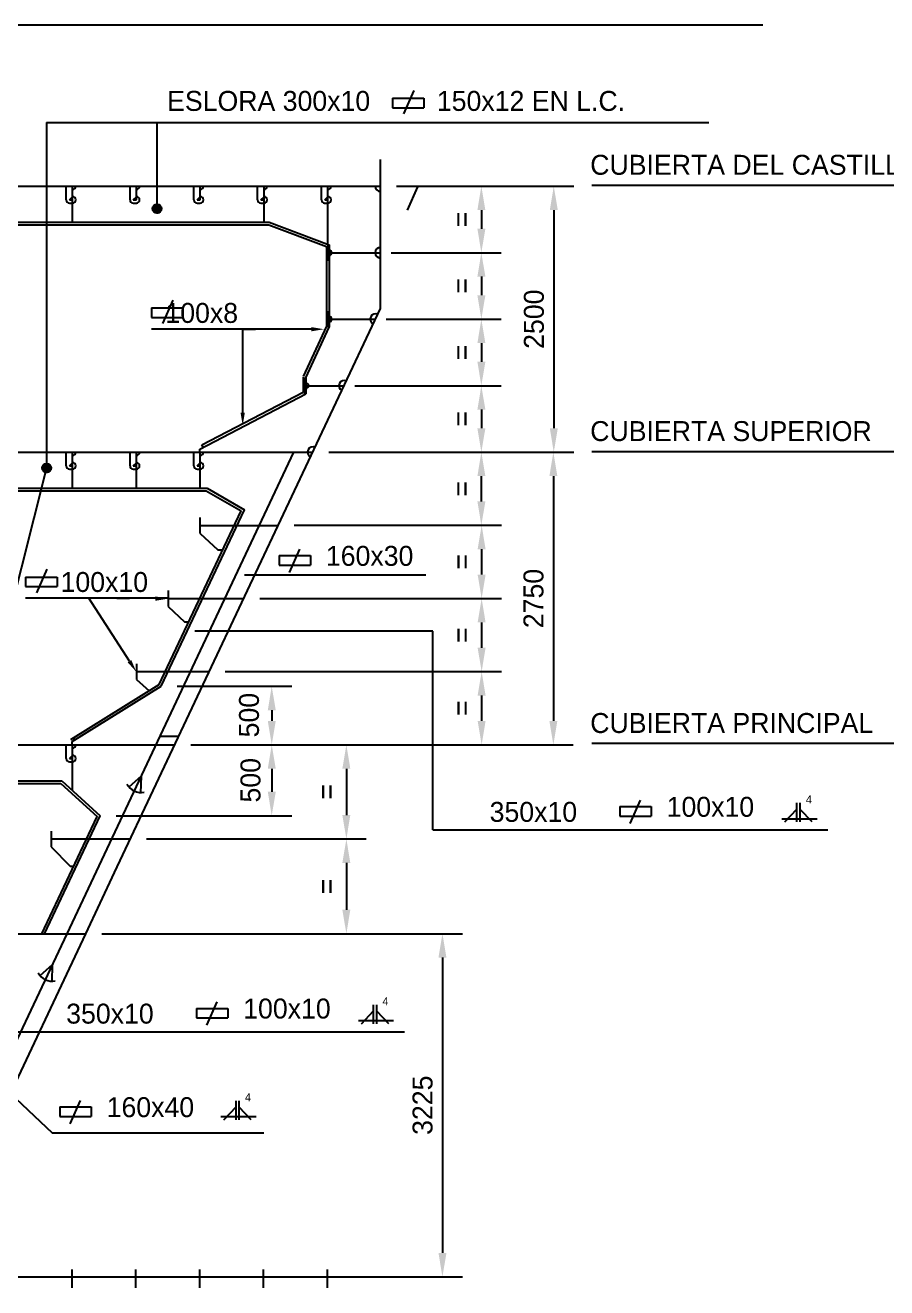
# Model space of a CAD drawing. Extents: x 14736 to 103911, y 8343 to 39843.
# Drawn here: x 76071 to 84172, y 19316 to 31181 of the extents above; entities that cross this region are included whole.
import ezdxf
from ezdxf.enums import TextEntityAlignment as Align

# ---------------------------------------------------------------- set-up
doc = ezdxf.new("R2010")
doc.units = 0
doc.header["$LTSCALE"] = 20
doc.header["$MEASUREMENT"] = 0
doc.layers.get('0').update_dxf_attribs({"linetype": 'CONTINUOUS'})
doc.layers.get('DEFPOINTS').update_dxf_attribs({"linetype": 'CONTINUOUS'})
doc.layers.add('BORDE', color=7, linetype='CONTINUOUS')
doc.layers.add('TRAZAS', color=7, linetype='CONTINUOUS')
doc.styles.get("Standard").update_dxf_attribs({"font": 'Gothic.TTF'})
doc.dimstyles.new('CN', dxfattribs={"dimscale": 75, "dimtxt": 2.5, "dimasz": 3, "dimexe": 2.5, "dimexo": 2, "dimgap": 0.018, "dimtad": 1, "dimdec": 4, "dimlfac": 75, "dimzin": 12, "dimdsep": 46, "dimtxsty": 'Standard', "dimcen": 0.018, "dimclrd": 1, "dimclre": 1, "dimclrt": 3, "dimadec": 0, "dimazin": 0, "dimtfac": 0.2, "dimtdec": 4, "dimtmove": 2, "dimatfit": 3, "dimfxl": 0, "dimtolj": 1, "dimtzin": 12, "dimarcsym": 0})

# ---------------------------------------------------------------- blocks, each defined once
blk = doc.blocks.new('*D3')
at = {"color": 1, "linetype": 'ByBlock'}
for p, q in [((79562, 29668), (81229, 29668)), ((81041, 29443), (81041, 27393)), ((78925, 27168), (81229, 27168))]:
    blk.add_line(p, q, dxfattribs=at)
for points in [[(81004, 29443), (81079, 29443), (81041, 29668)], [(81004, 27393), (81079, 27393), (81041, 27168)]]:
    blk.add_solid(points, dxfattribs=at)
at = {"layer": 'DEFPOINTS', "color": 0, "linetype": 'ByBlock'}
for p in [(79412, 29668), (78775, 27168), (81041, 27168)]:
    blk.add_point(p, dxfattribs=at)
at = {"color": 3, "linetype": 'ByBlock'}
blk.add_text('2500', height=187.5, rotation=90, dxfattribs=at).set_placement((80854, 28418), align=Align.MIDDLE_CENTER)
blk = doc.blocks.new('*D4')
at = {"color": 1, "linetype": 'ByBlock'}
for p, q in [((79562, 29668), (80548, 29668)), ((80360, 29443), (80360, 29268)), ((79512, 29043), (80548, 29043))]:
    blk.add_line(p, q, dxfattribs=at)
for points in [[(80323, 29443), (80398, 29443), (80360, 29668)], [(80323, 29268), (80398, 29268), (80360, 29043)]]:
    blk.add_solid(points, dxfattribs=at)
at = {"layer": 'DEFPOINTS', "color": 0, "linetype": 'ByBlock'}
for p in [(79412, 29668), (79362, 29043), (80360, 29043)]:
    blk.add_point(p, dxfattribs=at)
at = {"color": 3, "linetype": 'ByBlock'}
blk.add_text('=', height=188, rotation=90, dxfattribs=at).set_placement((80173, 29356), align=Align.MIDDLE_CENTER)
blk = doc.blocks.new('*D5')
at = {"color": 1, "linetype": 'ByBlock'}
for p, q in [((79562, 29043), (80548, 29043)), ((80360, 28818), (80360, 28643)), ((79515, 28418), (80548, 28418))]:
    blk.add_line(p, q, dxfattribs=at)
for points in [[(80323, 28818), (80398, 28818), (80360, 29043)], [(80323, 28643), (80398, 28643), (80360, 28418)]]:
    blk.add_solid(points, dxfattribs=at)
at = {"layer": 'DEFPOINTS', "color": 0, "linetype": 'ByBlock'}
for p in [(79412, 29043), (79365, 28418), (80360, 28418)]:
    blk.add_point(p, dxfattribs=at)
at = {"color": 3, "linetype": 'ByBlock'}
blk.add_text('=', height=188, rotation=90, dxfattribs=at).set_placement((80173, 28731), align=Align.MIDDLE_CENTER)
blk = doc.blocks.new('*D6')
at = {"color": 1, "linetype": 'ByBlock'}
for p, q in [((79465, 28418), (80548, 28418)), ((80360, 28193), (80360, 28018)), ((79220, 27793), (80548, 27793))]:
    blk.add_line(p, q, dxfattribs=at)
for points in [[(80323, 28193), (80398, 28193), (80360, 28418)], [(80323, 28018), (80398, 28018), (80360, 27793)]]:
    blk.add_solid(points, dxfattribs=at)
at = {"layer": 'DEFPOINTS', "color": 0, "linetype": 'ByBlock'}
for p in [(79315, 28418), (79070, 27793), (80360, 27793)]:
    blk.add_point(p, dxfattribs=at)
at = {"color": 3, "linetype": 'ByBlock'}
blk.add_text('=', height=188, rotation=90, dxfattribs=at).set_placement((80173, 28106), align=Align.MIDDLE_CENTER)
blk = doc.blocks.new('*D7')
at = {"color": 1, "linetype": 'ByBlock'}
for p, q in [((79170, 27793), (80548, 27793)), ((80360, 27568), (80360, 27393)), ((78925, 27168), (80548, 27168))]:
    blk.add_line(p, q, dxfattribs=at)
for points in [[(80323, 27568), (80398, 27568), (80360, 27793)], [(80323, 27393), (80398, 27393), (80360, 27168)]]:
    blk.add_solid(points, dxfattribs=at)
at = {"layer": 'DEFPOINTS', "color": 0, "linetype": 'ByBlock'}
for p in [(79020, 27793), (78775, 27168), (80360, 27168)]:
    blk.add_point(p, dxfattribs=at)
at = {"color": 3, "linetype": 'ByBlock'}
blk.add_text('=', height=188, rotation=90, dxfattribs=at).set_placement((80173, 27481), align=Align.MIDDLE_CENTER)
blk = doc.blocks.new('*D8')
at = {"color": 1, "linetype": 'ByBlock'}
for p, q in [((78925, 27168), (81225, 27168)), ((81037, 26943), (81037, 24643)), ((77628, 24418), (81225, 24418))]:
    blk.add_line(p, q, dxfattribs=at)
for points in [[(81000, 26943), (81075, 26943), (81037, 27168)], [(81000, 24643), (81075, 24643), (81037, 24418)]]:
    blk.add_solid(points, dxfattribs=at)
at = {"layer": 'DEFPOINTS', "color": 0, "linetype": 'ByBlock'}
for p in [(78775, 27168), (77478, 24418), (81037, 24418)]:
    blk.add_point(p, dxfattribs=at)
at = {"color": 3, "linetype": 'ByBlock'}
blk.add_text('2750', height=187.5, rotation=90, dxfattribs=at).set_placement((80850, 25793), align=Align.MIDDLE_CENTER)
blk = doc.blocks.new('*D9')
at = {"color": 1, "linetype": 'ByBlock'}
for p, q in [((78925, 27168), (80548, 27168)), ((80360, 26706), (80360, 26943)), ((78601, 26481), (80548, 26481))]:
    blk.add_line(p, q, dxfattribs=at)
for points in [[(80323, 26943), (80398, 26943), (80360, 27168)], [(80323, 26706), (80398, 26706), (80360, 26481)]]:
    blk.add_solid(points, dxfattribs=at)
at = {"layer": 'DEFPOINTS', "color": 0, "linetype": 'ByBlock'}
for p in [(78775, 27168), (80360, 27168), (78451, 26481)]:
    blk.add_point(p, dxfattribs=at)
at = {"color": 3, "linetype": 'ByBlock'}
blk.add_text('=', height=188, rotation=90, dxfattribs=at).set_placement((80173, 26824), align=Align.MIDDLE_CENTER)
blk = doc.blocks.new('*D10')
at = {"color": 1, "linetype": 'ByBlock'}
for p, q in [((78601, 26481), (80550, 26481)), ((80363, 26256), (80363, 26018)), ((78277, 25793), (80550, 25793))]:
    blk.add_line(p, q, dxfattribs=at)
for points in [[(80325, 26256), (80400, 26256), (80363, 26481)], [(80325, 26018), (80400, 26018), (80363, 25793)]]:
    blk.add_solid(points, dxfattribs=at)
at = {"layer": 'DEFPOINTS', "color": 0, "linetype": 'ByBlock'}
for p in [(78451, 26481), (78127, 25793), (80363, 25793)]:
    blk.add_point(p, dxfattribs=at)
at = {"color": 3, "linetype": 'ByBlock'}
blk.add_text('=', height=188, rotation=90, dxfattribs=at).set_placement((80175, 26137), align=Align.MIDDLE_CENTER)
blk = doc.blocks.new('*D11')
at = {"color": 1, "linetype": 'ByBlock'}
for p, q in [((78277, 25793), (80550, 25793)), ((80363, 25568), (80363, 25331)), ((77952, 25106), (80550, 25106))]:
    blk.add_line(p, q, dxfattribs=at)
for points in [[(80325, 25568), (80400, 25568), (80363, 25793)], [(80325, 25331), (80400, 25331), (80363, 25106)]]:
    blk.add_solid(points, dxfattribs=at)
at = {"layer": 'DEFPOINTS', "color": 0, "linetype": 'ByBlock'}
for p in [(78127, 25793), (77802, 25106), (80363, 25106)]:
    blk.add_point(p, dxfattribs=at)
at = {"color": 3, "linetype": 'ByBlock'}
blk.add_text('=', height=188, rotation=90, dxfattribs=at).set_placement((80175, 25449), align=Align.MIDDLE_CENTER)
blk = doc.blocks.new('*D12')
at = {"color": 1, "linetype": 'ByBlock'}
for p, q in [((77952, 25106), (80550, 25106)), ((80363, 24881), (80363, 24643)), ((77628, 24418), (80550, 24418))]:
    blk.add_line(p, q, dxfattribs=at)
for points in [[(80325, 24881), (80400, 24881), (80363, 25106)], [(80325, 24643), (80400, 24643), (80363, 24418)]]:
    blk.add_solid(points, dxfattribs=at)
at = {"layer": 'DEFPOINTS', "color": 0, "linetype": 'ByBlock'}
for p in [(77802, 25106), (77478, 24418), (80363, 24418)]:
    blk.add_point(p, dxfattribs=at)
at = {"color": 3, "linetype": 'ByBlock'}
blk.add_text('=', height=188, rotation=90, dxfattribs=at).set_placement((80175, 24762), align=Align.MIDDLE_CENTER)
blk = doc.blocks.new('*D17')
at = {"color": 1, "linetype": 'ByBlock'}
for p, q in [((77628, 24418), (78577, 24418)), ((78389, 24193), (78389, 23977)), ((76927, 23752), (78577, 23752))]:
    blk.add_line(p, q, dxfattribs=at)
for points in [[(78352, 24193), (78427, 24193), (78389, 24418)], [(78352, 23977), (78427, 23977), (78389, 23752)]]:
    blk.add_solid(points, dxfattribs=at)
at = {"layer": 'DEFPOINTS', "color": 0, "linetype": 'ByBlock'}
for p in [(77478, 24418), (76777, 23752), (78389, 23752)]:
    blk.add_point(p, dxfattribs=at)
at = {"color": 3, "linetype": 'ByBlock'}
blk.add_text('500', height=187.5, rotation=90, dxfattribs=at).set_placement((78189, 24085), align=Align.MIDDLE_CENTER)
blk = doc.blocks.new('*D13')
at = {"color": 1, "linetype": 'ByBlock'}
for p, q in [((77628, 24418), (79278, 24418)), ((79091, 24193), (79091, 23758)), ((77211, 23533), (79278, 23533))]:
    blk.add_line(p, q, dxfattribs=at)
for points in [[(79053, 24193), (79128, 24193), (79091, 24418)], [(79053, 23758), (79128, 23758), (79091, 23533)]]:
    blk.add_solid(points, dxfattribs=at)
at = {"layer": 'DEFPOINTS', "color": 0, "linetype": 'ByBlock'}
for p in [(77478, 24418), (77061, 23533), (79091, 23533)]:
    blk.add_point(p, dxfattribs=at)
at = {"color": 3, "linetype": 'ByBlock'}
blk.add_text('=', height=188, rotation=90, dxfattribs=at).set_placement((78903, 23976), align=Align.MIDDLE_CENTER)
blk = doc.blocks.new('*D14')
at = {"color": 1, "linetype": 'ByBlock'}
for p, q in [((77211, 23533), (79278, 23533)), ((79091, 23308), (79091, 22868)), ((76791, 22643), (79278, 22643))]:
    blk.add_line(p, q, dxfattribs=at)
for points in [[(79053, 23308), (79128, 23308), (79091, 23533)], [(79053, 22868), (79128, 22868), (79091, 22643)]]:
    blk.add_solid(points, dxfattribs=at)
at = {"layer": 'DEFPOINTS', "color": 0, "linetype": 'ByBlock'}
for p in [(77061, 23533), (76641, 22643), (79091, 22643)]:
    blk.add_point(p, dxfattribs=at)
at = {"color": 3, "linetype": 'ByBlock'}
blk.add_text('=', height=188, rotation=90, dxfattribs=at).set_placement((78903, 23088), align=Align.MIDDLE_CENTER)
blk = doc.blocks.new('*D15')
at = {"color": 1, "linetype": 'ByBlock'}
for p, q in [((76791, 22643), (80182, 22643)), ((79994, 22418), (79994, 19643)), ((76662, 19418), (80182, 19418))]:
    blk.add_line(p, q, dxfattribs=at)
for points in [[(79957, 22418), (80032, 22418), (79994, 22643)], [(79957, 19643), (80032, 19643), (79994, 19418)]]:
    blk.add_solid(points, dxfattribs=at)
at = {"layer": 'DEFPOINTS', "color": 0, "linetype": 'ByBlock'}
for p in [(76641, 22643), (76512, 19418), (79994, 19418)]:
    blk.add_point(p, dxfattribs=at)
at = {"color": 3, "linetype": 'ByBlock'}
blk.add_text('3225', height=187.5, rotation=90, dxfattribs=at).set_placement((79807, 21031), align=Align.MIDDLE_CENTER)
blk = doc.blocks.new('*D16')
at = {"color": 1, "linetype": 'ByBlock'}
for p, q in [((77501, 24968), (78577, 24968)), ((78389, 24743), (78389, 24643)), ((77628, 24418), (78577, 24418))]:
    blk.add_line(p, q, dxfattribs=at)
for points in [[(78352, 24743), (78427, 24743), (78389, 24968)], [(78352, 24643), (78427, 24643), (78389, 24418)]]:
    blk.add_solid(points, dxfattribs=at)
at = {"layer": 'DEFPOINTS', "color": 0, "linetype": 'ByBlock'}
for p in [(77351, 24968), (77478, 24418), (78389, 24418)]:
    blk.add_point(p, dxfattribs=at)
at = {"color": 3, "linetype": 'ByBlock'}
blk.add_text('500', height=187.5, rotation=90, dxfattribs=at).set_placement((78175, 24697), align=Align.MIDDLE_CENTER)
blk = doc.blocks.new('*X22')
at = {"color": 0}
for p, q in [((76230, 27018), (76274, 27062)), ((76230, 27022), (76269, 27062)), ((76230, 27014), (76278, 27061)), ((76230, 27028), (76264, 27061)), ((76231, 27010), (76282, 27061)), ((76232, 27006), (76285, 27060)), ((76232, 27034), (76258, 27059)), ((76233, 27003), (76288, 27059)), ((76234, 27000), (76291, 27057)), ((76236, 26997), (76294, 27056)), ((76236, 27042), (76249, 27055)), ((76238, 26995), (76297, 27054)), ((76240, 26992), (76299, 27052)), ((76242, 26990), (76302, 27050)), ((76244, 26988), (76304, 27047)), ((76247, 26986), (76306, 27045)), ((76249, 26984), (76308, 27042)), ((76252, 26982), (76309, 27039)), ((76255, 26981), (76311, 27036)), ((76259, 26979), (76312, 27033)), ((76262, 26978), (76313, 27029)), ((76266, 26978), (76314, 27026)), ((76270, 26977), (76314, 27022)), ((76275, 26977), (76314, 27017)), ((76280, 26978), (76313, 27012)), ((76286, 26980), (76312, 27006)), ((76294, 26984), (76308, 26997))]:
    blk.add_line(p, q, dxfattribs=at)
blk = doc.blocks.new('*X24')
at = {"color": 0}
for p, q in [((77269, 29454), (77315, 29499)), ((77269, 29458), (77310, 29499)), ((77269, 29463), (77305, 29499)), ((77270, 29450), (77319, 29499)), ((77270, 29446), (77322, 29498)), ((77271, 29469), (77300, 29498)), ((77272, 29443), (77326, 29497)), ((77273, 29440), (77329, 29496)), ((77274, 29476), (77292, 29495)), ((77274, 29437), (77332, 29494)), ((77276, 29434), (77335, 29492)), ((77278, 29431), (77337, 29490)), ((77280, 29429), (77340, 29488)), ((77282, 29426), (77342, 29486)), ((77285, 29424), (77344, 29484)), ((77287, 29422), (77346, 29481)), ((77290, 29421), (77348, 29479)), ((77293, 29419), (77349, 29476)), ((77296, 29418), (77351, 29473)), ((77299, 29417), (77352, 29469)), ((77303, 29416), (77353, 29466)), ((77307, 29415), (77353, 29462)), ((77311, 29415), (77354, 29457)), ((77316, 29415), (77353, 29453)), ((77321, 29416), (77353, 29447)), ((77328, 29418), (77350, 29441))]:
    blk.add_line(p, q, dxfattribs=at)

msp = doc.modelspace()

# ---------------------------------------------------------------- linework, layer by layer
at = {"color": 1}
for p, q in [((83006.9282307, 31180.5071779), (74856.7869556, 31180.5071779)), ((76271.8956803, 30267.0714988), (82498.3950522, 30267.0714988)), ((76271.8956803, 30267.0714988), (76271.8956803, 27019.5994159)), ((77311.3534246, 29457.0868255), (77311.3534246, 30267.0714988)), ((76456.4605231, 29539.6047845), (76456.4605231, 29668.0864731)), ((77056.4605231, 29539.6047845), (77056.4605231, 29668.0864731)), ((77656.4605231, 29539.6047845), (77656.4605231, 29668.0864731)), ((78256.4605231, 29539.6047845), (78256.4605231, 29668.0864731)), ((78856.4605231, 29539.6047845), (78856.4605231, 29668.0864731)), ((84388.3444511, 29674.9187367), (81399.2235747, 29674.9187367)), ((76486.4605231, 29509.6047845), (76516.4605231, 29509.6047845)), ((77086.4605231, 29509.6047845), (77116.4605231, 29509.6047845)), ((77686.4605231, 29509.6047845), (77716.4605231, 29509.6047845)), ((78286.4605231, 29509.6047845), (78316.4605231, 29509.6047845)), ((78886.4605231, 29509.6047845), (78916.4605231, 29509.6047845)), ((78761.4314064, 28323.8434275), (77259.5071089, 28323.8434275)), ((78116.150693, 27538.425036), (78116.150693, 28323.8434275)), ((78116.150693, 28323.8434275), (78236.150693, 28323.8434275)), ((84388.3444511, 27172.2735984), (81399.2235747, 27172.2735984)), ((76456.4605231, 27039.6047845), (76456.4605231, 27168.0864731)), ((77056.4605231, 27039.6047845), (77056.4605231, 27168.0864731)), ((77656.4605231, 27039.6047845), (77656.4605231, 27168.0864731)), ((76271.8956803, 27019.5994159), (75569.0545514, 24245.9889035)), ((76271.8956803, 27019.5994159), (76271.8956803, 27019.5994159)), ((76486.4605231, 27009.6047845), (76516.4605231, 27009.6047845)), ((77086.4605231, 27009.6047845), (77116.4605231, 27009.6047845)), ((77686.4605231, 27009.6047845), (77716.4605231, 27009.6047845)), ((78132.4356677, 26014.1087836), (79839.5890086, 26014.1087836)), ((77415.1900704, 25795.1733794), (76075.2649698, 25795.1733794)), ((76669.2919579, 25795.1733794), (76549.2919579, 25795.1733794)), ((77051.33591, 25203.8990113), (76669.2919579, 25795.1733794)), ((76931.9085539, 25795.1733794), (77051.9085539, 25795.1733794)), ((79905.0702104, 25485.4021755), (77666.8266144, 25485.4021755)), ((79905.0702104, 23617.6305855), (79905.0702104, 25485.4021755)), ((76456.4605231, 24289.6047845), (76456.4605231, 24418.0864731)), ((84510.1152733, 24428.9895866), (81399.2235747, 24428.9895866)), ((76486.4605231, 24259.6047845), (76516.4605231, 24259.6047845)), ((79905.0702104, 23617.6305855), (83619.3431766, 23617.6305855)), ((76314.9038335, 23458.0864731), (76492.9919464, 23277.2895081)), ((75923.3624422, 21721.6676147), (79637.6354084, 21721.6676147)), ((75870.8213352, 21200.0748532), (76323.6721399, 20770.523121)), ((76323.6721399, 20770.523121), (78313.7794114, 20770.523121))]:
    msp.add_line(p, q, dxfattribs=at)
at = {"color": 3}
for p, q in [((79525.0301276, 30493.8290022), (79525.0301276, 30404.870991)), ((79525.0301276, 30493.8290022), (79525.0301276, 30404.870991)), ((79525.0301276, 30493.8290022), (79819.8902167, 30493.8290022)), ((79525.0301276, 30493.8290022), (79819.8902167, 30493.8290022)), ((79725.3124144, 30566.1071824), (79627.9531091, 30346.4925)), ((79725.3124144, 30566.1071824), (79627.9531091, 30346.4925)), ((79819.8902167, 30493.8290022), (79819.8902167, 30404.870991)), ((79819.8902167, 30493.8290022), (79819.8902167, 30404.870991)), ((79525.0301276, 30404.870991), (79819.8902167, 30404.870991)), ((79525.0301276, 30404.870991), (79819.8902167, 30404.870991)), ((79760.5799723, 29660.9085321), (79663.220667, 29441.2938497)), ((77459.7893957, 28596.1356672), (77362.4300904, 28376.5209847)), ((77459.7893957, 28596.1356672), (77362.4300904, 28376.5209847)), ((77259.5071089, 28523.8574869), (77259.5071089, 28434.8994757)), ((77259.5071089, 28523.8574869), (77259.5071089, 28434.8994757)), ((77259.5071089, 28523.8574869), (77554.367198, 28523.8574869)), ((77259.5071089, 28523.8574869), (77554.367198, 28523.8574869)), ((77554.367198, 28523.8574869), (77554.367198, 28434.8994757)), ((77554.367198, 28523.8574869), (77554.367198, 28434.8994757)), ((77259.5071089, 28434.8994757), (77554.367198, 28434.8994757)), ((77259.5071089, 28434.8994757), (77554.367198, 28434.8994757)), ((77716.4605231, 26405.5864731), (77880.8350666, 26250.01287)), ((77880.8350666, 26250.01287), (77927.9063316, 26250.5414314)), ((78649.7151568, 26256.3393904), (78552.3558515, 26036.7247079)), ((78458.0872013, 26195.9330994), (78458.0872013, 26106.9750882)), ((78458.0872013, 26195.9330994), (78458.0872013, 26106.9750882)), ((78458.0872013, 26195.9330994), (78752.9472904, 26195.9330994)), ((78458.0872013, 26195.9330994), (78752.9472904, 26195.9330994)), ((78458.0872013, 26106.9750882), (78752.9472904, 26106.9750882)), ((78458.0872013, 26106.9750882), (78752.9472904, 26106.9750882)), ((78752.9472904, 26195.9330994), (78752.9472904, 26106.9750882)), ((78752.9472904, 26195.9330994), (78752.9472904, 26106.9750882)), ((76075.2649698, 25995.1874388), (76370.125059, 25995.1874388)), ((76075.2649698, 25995.1874388), (76370.125059, 25995.1874388)), ((76075.2649698, 25995.1874388), (76075.2649698, 25906.2294276)), ((76075.2649698, 25995.1874388), (76075.2649698, 25906.2294276)), ((76275.5472566, 26067.4656191), (76178.1879513, 25847.8509366)), ((76275.5472566, 26067.4656191), (76178.1879513, 25847.8509366)), ((76370.125059, 25995.1874388), (76370.125059, 25906.2294276)), ((76370.125059, 25995.1874388), (76370.125059, 25906.2294276)), ((76075.2649698, 25906.2294276), (76370.125059, 25906.2294276)), ((76075.2649698, 25906.2294276), (76370.125059, 25906.2294276)), ((77415.1900704, 25718.0864731), (77568.614394, 25574.9992337)), ((77568.614394, 25574.9992337), (77609.2543515, 25574.9992337)), ((77116.4605231, 25030.5864731), (77236.3751681, 24926.6648875)), ((77339.1968232, 24498.5094899), (77516.1012268, 24498.5094899)), ((81853.8580103, 23897.7332209), (81756.4987051, 23678.1185384)), ((81662.2300548, 23837.3269299), (81662.2300548, 23748.3689188)), ((81662.2300548, 23837.3269299), (81662.2300548, 23748.3689188)), ((81662.2300548, 23837.3269299), (81957.0901439, 23837.3269299)), ((81662.2300548, 23837.3269299), (81957.0901439, 23837.3269299)), ((81662.2300548, 23748.3689188), (81957.0901439, 23748.3689188)), ((81662.2300548, 23748.3689188), (81957.0901439, 23748.3689188)), ((81957.0901439, 23837.3269299), (81957.0901439, 23748.3689188)), ((81957.0901439, 23837.3269299), (81957.0901439, 23748.3689188)), ((76492.9919464, 23277.2895081), (76525.6015293, 23277.6556522)), ((77872.1502421, 22001.77025), (77774.7909369, 21782.1555676)), ((77680.5222866, 21941.3639591), (77975.3823757, 21941.3639591)), ((77680.5222866, 21941.3639591), (77975.3823757, 21941.3639591)), ((77680.5222866, 21941.3639591), (77680.5222866, 21852.4059479)), ((77680.5222866, 21941.3639591), (77680.5222866, 21852.4059479)), ((77680.5222866, 21852.4059479), (77975.3823757, 21852.4059479)), ((77680.5222866, 21852.4059479), (77975.3823757, 21852.4059479)), ((77975.3823757, 21941.3639591), (77975.3823757, 21852.4059479)), ((77975.3823757, 21941.3639591), (77975.3823757, 21852.4059479)), ((76396.6657093, 21014.7222298), (76396.6657093, 20925.7642186)), ((76396.6657093, 21014.7222298), (76396.6657093, 20925.7642186)), ((76396.6657093, 21014.7222298), (76691.5257985, 21014.7222298)), ((76396.6657093, 21014.7222298), (76691.5257985, 21014.7222298)), ((76588.2936649, 21075.1285207), (76490.9343596, 20855.5138383)), ((76691.5257985, 21014.7222298), (76691.5257985, 20925.7642186)), ((76691.5257985, 21014.7222298), (76691.5257985, 20925.7642186)), ((76396.6657093, 20925.7642186), (76691.5257985, 20925.7642186)), ((76396.6657093, 20925.7642186), (76691.5257985, 20925.7642186))]:
    msp.add_line(p, q, dxfattribs=at)
at = {"color": 7}
for p, q in [((49311.2407593, 29668.0864731), (79412.1284013, 29668.0864731)), ((76516.4605231, 29330.5864731), (76516.4605231, 29668.0864731)), ((77116.4605231, 29539.6047845), (77116.4605231, 29668.0864731)), ((77716.4605231, 29539.6047845), (77716.4605231, 29668.0864731)), ((78316.4605231, 29330.5864731), (78316.4605231, 29668.0864731)), ((78916.4605231, 29122.8086953), (78916.4605231, 29668.0864731)), ((76487.2740563, 29539.6047845), (76516.4605231, 29567.3651569)), ((77087.2740563, 29539.6047845), (77116.4605231, 29567.3651569)), ((77687.2740563, 29539.6047845), (77716.4605231, 29567.3651569)), ((78287.2740563, 29539.6047845), (78316.4605231, 29567.3651569)), ((78887.2740563, 29539.6047845), (78916.4605231, 29567.3651569)), ((76487.2740563, 29539.6047845), (76516.4605231, 29539.6047845)), ((77087.2740563, 29539.6047845), (77116.4605231, 29539.6047845)), ((77687.2740563, 29539.6047845), (77716.4605231, 29539.6047845)), ((78287.2740563, 29539.6047845), (78316.4605231, 29539.6047845)), ((78887.2740563, 29539.6047845), (78916.4605231, 29539.6047845)), ((78916.4605231, 29118.0864731), (78916.4605231, 28968.0864731)), ((78928.9605231, 29043.0864731), (79412.1284013, 29043.0864731)), ((78916.4605231, 28493.0864731), (78916.4605231, 28343.0864731)), ((78916.4605231, 28418.0864731), (79364.9582944, 28418.0864731)), ((78698.3052581, 27868.0864731), (78698.3052581, 27718.0864731)), ((78710.8052581, 27793.0864731), (79070.1469736, 27793.0864731)), ((48912.1284013, 27168.0864731), (78775.3356529, 27168.0864731)), ((76487.2740563, 27039.6047845), (76516.4605231, 27067.3651569)), ((76516.4605231, 26830.5864731), (76516.4605231, 27168.0864731)), ((77087.2740563, 27039.6047845), (77116.4605231, 27067.3651569)), ((77116.4605231, 26830.5864731), (77116.4605231, 27168.0864731)), ((77687.2740563, 27039.6047845), (77716.4605231, 27067.3651569)), ((77716.4605231, 26830.5864731), (77716.4605231, 27168.0864731)), ((76487.2740563, 27039.6047845), (76516.4605231, 27039.6047845)), ((77087.2740563, 27039.6047845), (77116.4605231, 27039.6047845)), ((77687.2740563, 27039.6047845), (77716.4605231, 27039.6047845)), ((77716.4605231, 26405.5864731), (77716.4605231, 26555.5864731)), ((77716.4605231, 26480.5864731), (78451.0432, 26480.5864731)), ((77415.1900704, 25868.0864731), (77415.1900704, 25718.0864731)), ((77415.1900704, 25793.0864731), (78126.7507472, 25793.0864731)), ((77116.4605231, 25180.5864731), (77116.4605231, 25030.5864731)), ((77116.4605231, 25105.5864731), (77802.4582944, 25105.5864731)), ((74716.4605231, 24418.0864731), (77478.1658415, 24418.0864731)), ((76516.4605231, 23989.2663896), (76516.4605231, 24418.0864731)), ((76487.2740563, 24289.6047845), (76516.4605231, 24317.3651569)), ((76487.2740563, 24289.6047845), (76516.4605231, 24289.6047845)), ((76314.9038335, 23608.0864731), (76314.9038335, 23458.0864731))]:
    msp.add_line(p, q, dxfattribs=at)
at = {"color": 6, "linetype": 'Continuous'}
for p, q in [((72316.4605231, 29330.5864731), (78366.4605231, 29330.5864731)), ((72316.4605231, 29305.5864731), (78361.895738, 29305.5864731)), ((74716.4605231, 26830.5864731), (77780.4581371, 26830.5864731)), ((74716.4605231, 26805.5864731), (77773.7555261, 26805.5864731)), ((74716.4605231, 24080.5864731), (76416.4605231, 24080.5864731)), ((74716.4605231, 24055.5864731), (76406.7630712, 24055.5864731))]:
    msp.add_line(p, q, dxfattribs=at)
at = {"color": 6}
for p, q in [((78366.4605231, 29330.5864731), (78928.9605231, 29118.0864731)), ((78361.895738, 29305.5864731), (78903.9605231, 29100.8064432)), ((78903.9605231, 29100.8064432), (78903.9605231, 28350.1018055)), ((78928.9605231, 29118.0864731), (78928.9605231, 28343.0864731)), ((78685.8052581, 27874.2617654), (78685.8052581, 27733.2569398)), ((78710.8052581, 27868.0864731), (78710.8052581, 27718.0864731)), ((77711.8811146, 27198.0864731), (78710.8052581, 27718.0864731)), ((77731.7074256, 27236.5917264), (78685.8052581, 27733.2569398)), ((77712.1284013, 27168.0864731), (77711.8811146, 27198.0864731)), ((77743.7294068, 27214.6654216), (77731.7074256, 27236.5917264)), ((77780.4581371, 26830.5864731), (78133.0631915, 26626.8736332)), ((77773.7555261, 26805.5864731), (78100.6387193, 26616.7340934)), ((76499.3127273, 24469.3294345), (77331.1854421, 24985.4931458)), ((76512.4936449, 24448.0864731), (77350.6442751, 24968.1455304)), ((76512.1284013, 24418.0864731), (76512.4936449, 24448.0864731)), ((76538.9244583, 24462.8368698), (76523.6465477, 24484.5608034)), ((77162.2644409, 24123.4143398), (77046.2556764, 24020.2103131)), ((77162.2644409, 24123.4143398), (77156.402713, 23968.253956)), ((76406.7630712, 24055.5864731), (76746.2955584, 23745.5251224)), ((76416.4605231, 24080.5864731), (76776.7769324, 23751.5452274)), ((83328.1613101, 23693.1308464), (83328.1613101, 23871.9287217)), ((83358.9822893, 23693.1308464), (83358.9822893, 23871.9287217)), ((83214.4248652, 23693.1308464), (83328.1613101, 23813.6736931)), ((83470.3438771, 23693.1308464), (83358.9822893, 23811.1567159)), ((83185.9298848, 23722.7013261), (83516.6177858, 23722.7013261)), ((76325.7884515, 22350.0923354), (76209.779687, 22246.8883088)), ((76325.7884515, 22350.0923354), (76319.9267235, 22194.9319516)), ((79346.4535419, 21797.1678756), (79346.4535419, 21975.9657509)), ((79377.2745211, 21797.1678756), (79377.2745211, 21975.9657509)), ((79232.717097, 21797.1678756), (79346.4535419, 21917.7107223)), ((79488.6361089, 21797.1678756), (79377.2745211, 21915.1937451)), ((79204.2221166, 21826.7383553), (79534.9100176, 21826.7383553)), ((77939.6904745, 20894.0125051), (78053.4269194, 21014.5553517)), ((78053.4269194, 20894.0125051), (78053.4269194, 21072.8103803)), ((78084.2478986, 20894.0125051), (78084.2478986, 21072.8103803)), ((78195.6094864, 20894.0125051), (78084.2478986, 21012.0383745)), ((77911.1954941, 20923.5829848), (78241.883395, 20923.5829848)), ((73512.1284013, 19418.0864731), (79487.0892554, 19418.0864731))]:
    msp.add_line(p, q, dxfattribs=at)
at = {"color": 7, "linetype": 'Continuous'}
for p, q in [((76314.9038335, 23533.0864731), (77060.7130114, 23533.0864731)), ((75316.4605231, 22643.0864731), (76640.9006057, 22643.0864731))]:
    msp.add_line(p, q, dxfattribs=at)
at = {"color": 1}
for centre in [(77311.3534246, 29457.0868255), (76271.8956803, 27019.5994159)]:
    msp.add_circle(centre, 42.2932974, dxfattribs=at)
for centre, start, end in [((76516.4605231, 29668.0864731), 270, 0), ((77116.4605231, 29668.0864731), 270, 0), ((77716.4605231, 29668.0864731), 270, 0), ((78316.4605231, 29668.0864731), 270, 0), ((78916.4605231, 29668.0864731), 270, 0), ((76516.4605231, 29539.6047845), 270, 90), ((77116.4605231, 29539.6047845), 270, 90), ((77716.4605231, 29539.6047845), 270, 90), ((78316.4605231, 29539.6047845), 270, 90), ((78916.4605231, 29539.6047845), 270, 90), ((76486.4605231, 29539.6047845), 180, 270), ((77086.4605231, 29539.6047845), 180, 270), ((77686.4605231, 29539.6047845), 180, 270), ((78286.4605231, 29539.6047845), 180, 270), ((78886.4605231, 29539.6047845), 180, 270), ((76516.4605231, 27168.0864731), 270, 0), ((76516.4605231, 27039.6047845), 270, 90), ((77116.4605231, 27168.0864731), 270, 0), ((77116.4605231, 27039.6047845), 270, 90), ((77716.4605231, 27168.0864731), 270, 0), ((77716.4605231, 27039.6047845), 270, 90), ((76486.4605231, 27039.6047845), 180, 270), ((77086.4605231, 27039.6047845), 180, 270), ((77686.4605231, 27039.6047845), 180, 270), ((76516.4605231, 24418.0864731), 270, 0), ((76486.4605231, 24289.6047845), 180, 270), ((76516.4605231, 24289.6047845), 270, 90)]:
    msp.add_arc(centre, 30, start, end, dxfattribs=at)
at = {"color": 3}
for centre, radius, start, end in [((79412.1284013, 29668.0864731), 50, 180, 270), ((79412.1284013, 29043.0864731), 50, 90, 270), ((78928.9605231, 29043.0864731), 25, 270, 90), ((78928.9605231, 28418.0864731), 25, 270, 90), ((79364.9582944, 28418.0864731), 50, 64.7468366054, 244.7468366054), ((78710.8052581, 27793.0864731), 25, 270, 90), ((79070.1469736, 27793.0864731), 50, 64.7468366054, 244.7468366054), ((78775.3356529, 27168.0864731), 50, 64.7468366054, 244.7468366054)]:
    msp.add_arc(centre, radius, start, end, dxfattribs=at)
at = {"color": 6}
for centre in [(77162.2644409, 24123.4143398), (76325.7884515, 22350.0923354)]:
    msp.add_arc(centre, 153.7736673, 209.0362437426, 280.4572526089, dxfattribs=at)
at = {"color": 1}
for points in [[(78761.4314064, 28343.8434275), (78761.4314064, 28303.8434275), (78881.4314064, 28323.8434275)], [(78136.150693, 27538.425036), (78096.150693, 27538.425036), (78116.150693, 27418.425036)], [(77296.1171699, 25812.1061005), (77296.1171699, 25772.1061005), (77416.1171699, 25792.1061005)], [(77068.1343762, 25214.7531134), (77034.5374438, 25193.0449091), (77116.4605231, 25103.1082142)]]:
    msp.add_solid(points, dxfattribs=at)
at = {"layer": 'BORDE'}
for points in [[(79412.1284013, 28518.0870998), (79412.1284013, 29918.0870998)], [(76912.1284013, 23218.0870998), (79412.1284013, 28518.0870998)], [(76640.9006057, 22643.0864731), (76912.1284013, 23218.0870998)], [(75827.2184013, 20918.0870998), (76640.9006057, 22643.0864731)]]:
    msp.add_lwpolyline(points, dxfattribs=at)
at = {"layer": 'BORDE', "color": 6}
for points in [[(78688.0867409, 27878.5205029), (78906.2420059, 28353.5205029)], [(78710.8052581, 27868.0864731), (78928.9605231, 28343.0864731)], [(77331.1854421, 24985.4931458), (78100.6387193, 26616.7340934)], [(77350.6442751, 24968.1455304), (78133.0631915, 26626.8736332)], [(76226.2752475, 22643.0864731), (76746.2955584, 23745.5251224)], [(76253.916938, 22643.0864731), (76776.7769324, 23751.5452274)]]:
    msp.add_lwpolyline(points, dxfattribs=at)
at = {"layer": 'BORDE', "color": 1}
for points in [[(76463.9937862, 22643.0864731), (78598.4362862, 27168.0864731)], [(75682.5094518, 20986.3463112), (76463.9937862, 22643.0864731)]]:
    msp.add_lwpolyline(points, dxfattribs=at)
at = {"layer": 'TRAZAS', "color": 6}
for p, q in [((76512.1284013, 19315.6849579), (76512.1284013, 19488.5527009)), ((77112.1284013, 19315.6849579), (77112.1284013, 19488.5527009)), ((77712.1284013, 19315.6849579), (77712.1284013, 19488.5527009)), ((78312.1284013, 19315.6849579), (78312.1284013, 19488.5527009)), ((78912.1284013, 19315.6849579), (78912.1284013, 19488.5527009))]:
    msp.add_line(p, q, dxfattribs=at)

# ---------------------------------------------------------------- block references
at = {"color": 1}
for name in ['*X24', '*X22']:
    msp.add_blockref(name, (0, 0), dxfattribs=at)

# ---------------------------------------------------------------- texts
at = {"color": 3}
for s, height, p in [('ESLORA 300x10         150x12 EN L.C.', 187.5, (77405.2871715, 30375.6562133)), ('CUBIERTA DEL CASTILLO', 187.5, (81383.8696137, 29775.3465986)), ('  100x8', 187.5, (77250.1677036, 28383.1559873)), ('CUBIERTA SUPERIOR', 187.5, (81383.8696137, 27272.7014603)), ('160x30', 187.5, (78898.3153423, 26100.2409871)), ('  100x10', 187.5, (76264.1737582, 25854.4859392)), ('CUBIERTA PRINCIPAL', 187.5, (81383.8696137, 24529.4174485)), ('350x10    ', 187.5, (80438.1997898, 23694.1146532)), ('100x10', 187.5, (82102.4581959, 23741.6348176)), ('4', 75, (83412.061144, 23866.9498595)), ('350x10    ', 187.5, (76456.4920216, 21798.1516823)), ('100x10', 187.5, (78120.7504277, 21845.6718468)), ('4', 75, (79430.3533758, 21970.9868886)), ('4', 75, (78137.3267533, 21067.8315181)), ('160x40', 187.5, (76836.8938504, 20919.0301175))]:
    msp.add_text(s, height=height, dxfattribs=at).set_placement(p)

# ---------------------------------------------------------------- dimensions: what is measured, and where the dimension line sits
for base, p1, p2, text, picture, middle in [((81041.3892198, 27168.0864731), (79412.1284013, 29668.0864731), (78775.3356529, 27168.0864731), '2500', '*D3', (80853.8892198, 28418.0864731)), ((80360.1414043, 29043.0864731), (79412.1284013, 29668.0864731), (79362.1284013, 29043.0864731), '=', '*D4', (80172.6414043, 29355.5864731)), ((80360.1414043, 28418.0864731), (79412.1284013, 29043.0864731), (79364.9582944, 28418.0864731), '=', '*D5', (80172.6414043, 28730.5864731)), ((80360.1414043, 27793.0864731), (79314.9582944, 28418.0864731), (79070.1469736, 27793.0864731), '=', '*D6', (80172.6414043, 28105.5864731)), ((80360.1414043, 27168.0864731), (79020.1469736, 27793.0864731), (78775.3356529, 27168.0864731), '=', '*D7', (80172.6414043, 27480.5864731)), ((81037.0386616, 24418.0864731), (78775.3356529, 27168.0864731), (77478.1658415, 24418.0864731), '2750', '*D8', (80849.5386616, 25793.0864731)), ((80360.1414043, 27168.0864731), (78451.0432, 26480.5864731), (78775.3356529, 27168.0864731), '=', '*D9', (80172.6414043, 26824.3364731)), ((80362.823159, 25793.0864731), (78451.0432, 26480.5864731), (78126.7507472, 25793.0864731), '=', '*D10', (80175.323159, 26136.8364731)), ((80362.823159, 25105.5864731), (78126.7507472, 25793.0864731), (77802.4582944, 25105.5864731), '=', '*D11', (80175.323159, 25449.3364731)), ((80362.823159, 24418.0864731), (77802.4582944, 25105.5864731), (77478.1658415, 24418.0864731), '=', '*D12', (80175.323159, 24761.8364731)), ((79090.8075769, 23533.0864731), (77478.1658415, 24418.0864731), (77060.7130114, 23533.0864731), '=', '*D13', (78903.3075769, 23975.5864731)), ((79090.8075769, 22643.0864731), (77060.7130114, 23533.0864731), (76640.9006057, 22643.0864731), '=', '*D14', (78903.3075769, 23088.0864731)), ((79994.2623254, 19418.0864731), (76640.9006057, 22643.0864731), (76512.1284013, 19418.0864731), '3225', '*D15', (79806.7623254, 21030.5864731))]:
    dim = msp.add_linear_dim(base=base, p1=p1, p2=p2, angle=90, text=text, dimstyle='CN', dxfattribs=at)
    dim.commit()
    dim.dimension.update_dxf_attribs({"geometry": picture, "text_midpoint": middle})
for base, p1, p2, picture, middle in [((78389.4411987, 24418.0864731), (77350.6442751, 24968.1455304), (77478.1658415, 24418.0864731), '*D16', (78174.7441513, 24696.5955566)), ((78389.4411987, 23751.5452274), (77478.1658415, 24418.0864731), (76776.7769324, 23751.5452274), '*D17', (78188.6477853, 24085.2290565))]:
    dim = msp.add_linear_dim(base=base, p1=p1, p2=p2, angle=90, text='500', dimstyle='CN', dxfattribs=at)
    dim.commit()
    dim.dimension.update_dxf_attribs({"geometry": picture, "text_midpoint": middle, "dimtype": 128})

doc.saveas('drawing.dxf')
